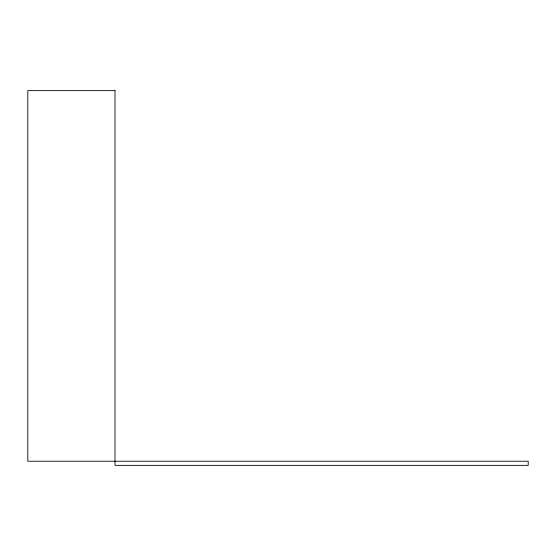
<?xml version="1.0" encoding="UTF-8"?>
<svg xmlns="http://www.w3.org/2000/svg" width="556" height="556" viewBox="0 0 556 556"><rect width="100%" height="100%" fill="white"/><g stroke="black" fill="none" stroke-linecap="round" stroke-linejoin="round"><path stroke-width="0.83" d="M115.009 90.635L27.8 90.635L27.8 461.23L528.2 461.23L528.2 465.365L115.009 465.365L115.009 90.635"/></g></svg>
